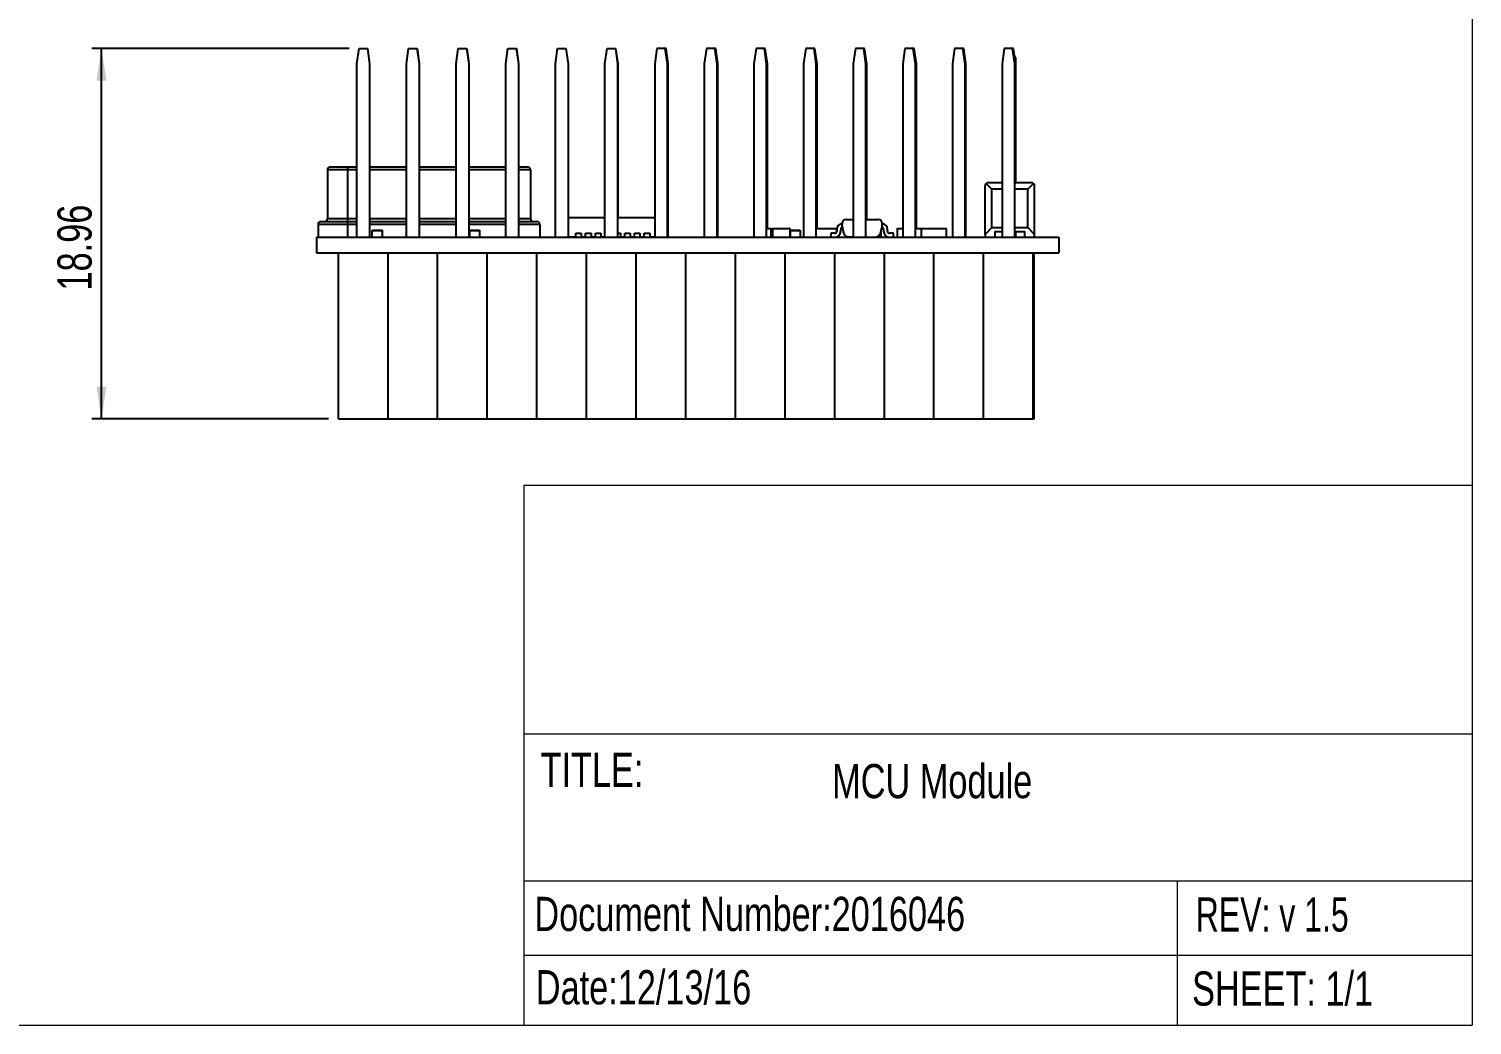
# Model space of a CAD drawing. Header units: millimetres. Extents: x 5 to 292, y 4 to 204.
# Drawn here: x 144.2 to 291.9, y 4.5 to 106.4 of the extents above; entities that cross this region are included whole.
import ezdxf

# ---------------------------------------------------------------- set-up
doc = ezdxf.new("R2010")
doc.units = ezdxf.units.MM
doc.layers.add('LAYER_1', color=179, linetype='Continuous')
doc.styles.add('SLDTEXTSTYLE0', font='TXT', dxfattribs={"width": 0.75})
doc.styles.add('SLDTEXTSTYLE1', font='TXT', dxfattribs={"width": 0.7})
doc.dimstyles.new('SLDDIMSTYLE0', dxfattribs={"dimtxt": 3.5, "dimasz": 3.302, "dimexe": 0, "dimexo": 0.0625, "dimgap": 0.875, "dimtad": 1, "dimlfac": 0.5, "dimrnd": 1e-09, "dimzin": 12, "dimdsep": 46, "dimtxsty": 'SLDTEXTSTYLE0', "dimsah": 1, "dimcen": 0.09, "dimadec": 0, "dimazin": 3, "dimtfac": 1, "dimtofl": 0, "dimtmove": 0, "dimatfit": 3, "dimfxl": 1, "dimfrac": 2, "dimtolj": 1, "dimtzin": 12, "dimarcsym": 0})

# ---------------------------------------------------------------- blocks, each defined once
blk = doc.blocks.new('_D_1')
at = {"layer": 'LAYER_1'}
for p, q in [((176.98, 104.44), (150.61, 104.44)), ((151.61, 66.52), (151.61, 104.44)), ((174.86, 66.52), (150.61, 66.52))]:
    blk.add_line(p, q, dxfattribs=at)
for points in [[(151.61, 104.44), (151.1, 101.13), (152.12, 101.13)], [(151.61, 66.52), (152.12, 69.82), (151.1, 69.82)]]:
    blk.add_solid(points, dxfattribs=at)
at = {"layer": 'LAYER_1', "insert": (147.1, 79.66), "char_height": 3.5, "attachment_point": 1, "rotation": 90, "style": 'SLDTEXTSTYLE0'}
blk.add_mtext('18.96', dxfattribs=at)

msp = doc.modelspace()

# ---------------------------------------------------------------- linework, layer by layer
at = {"color": 7, "linetype": 'Continuous', "lineweight": 18}
for p, q in [((291.92, 204.48), (291.92, 4.48)), ((194.842, 59.73), (291.92, 59.73)), ((194.842, 59.73), (194.842, 4.48)), ((291.92, 34.257), (194.842, 34.257)), ((194.842, 19.24), (291.92, 19.24)), ((261.764, 11.63), (261.764, 19.24)), ((194.842, 11.63), (291.92, 11.63)), ((261.764, 4.48), (261.764, 11.63)), ((4.92, 4.48), (291.92, 4.48))]:
    msp.add_line(p, q, dxfattribs=at)
at = {"color": 7, "linetype": 'Continuous', "lineweight": 25}
for p, q in [((177.752, 102.861), (177.975, 104.437)), ((177.975, 104.437), (178.827, 104.437)), ((178.827, 104.437), (179.05, 102.861)), ((178.827, 104.437), (178.838, 104.437)), ((178.838, 104.437), (179.061, 102.861)), ((182.832, 102.861), (183.055, 104.437)), ((183.055, 104.437), (183.907, 104.437)), ((183.907, 104.437), (183.918, 104.437)), ((183.907, 104.437), (184.13, 102.861)), ((183.918, 104.437), (184.141, 102.861)), ((187.912, 102.861), (188.135, 104.437)), ((188.135, 104.437), (188.987, 104.437)), ((188.987, 104.437), (189.21, 102.861)), ((188.987, 104.437), (188.998, 104.437)), ((188.998, 104.437), (189.221, 102.861)), ((192.992, 102.861), (193.215, 104.437)), ((193.215, 104.437), (194.067, 104.437)), ((194.067, 104.437), (194.078, 104.437)), ((194.067, 104.437), (194.29, 102.861)), ((194.078, 104.437), (194.301, 102.861)), ((198.072, 102.861), (198.295, 104.437)), ((198.295, 104.437), (199.147, 104.437)), ((199.147, 104.437), (199.158, 104.437)), ((199.147, 104.437), (199.37, 102.861)), ((199.158, 104.437), (199.381, 102.861)), ((203.152, 102.861), (203.375, 104.437)), ((203.375, 104.437), (204.227, 104.437)), ((204.227, 104.437), (204.238, 104.437)), ((204.227, 104.437), (204.45, 102.861)), ((204.238, 104.437), (204.461, 102.861)), ((208.464, 104.437), (208.241, 102.861)), ((209.316, 104.437), (208.464, 104.437)), ((209.539, 102.861), (209.316, 104.437)), ((209.403, 104.437), (209.316, 104.437)), ((209.625, 102.861), (209.403, 104.437)), ((213.544, 104.437), (213.321, 102.861)), ((214.396, 104.437), (213.544, 104.437)), ((214.619, 102.861), (214.396, 104.437)), ((214.483, 104.437), (214.396, 104.437)), ((214.705, 102.861), (214.483, 104.437)), ((218.624, 104.437), (218.401, 102.861)), ((219.476, 104.437), (218.624, 104.437)), ((219.699, 102.861), (219.476, 104.437)), ((219.563, 104.437), (219.476, 104.437)), ((219.785, 102.861), (219.563, 104.437)), ((223.704, 104.437), (223.481, 102.861)), ((224.556, 104.437), (223.704, 104.437)), ((224.779, 102.861), (224.556, 104.437)), ((224.643, 104.437), (224.556, 104.437)), ((224.865, 102.861), (224.643, 104.437)), ((228.784, 104.437), (228.561, 102.861)), ((229.636, 104.437), (228.784, 104.437)), ((229.859, 102.861), (229.636, 104.437)), ((229.723, 104.437), (229.636, 104.437)), ((229.945, 102.861), (229.723, 104.437)), ((233.864, 104.437), (233.641, 102.861)), ((234.716, 104.437), (233.864, 104.437)), ((234.803, 104.437), (234.716, 104.437)), ((234.939, 102.861), (234.716, 104.437)), ((235.025, 102.861), (234.803, 104.437)), ((238.944, 104.437), (238.721, 102.861)), ((239.796, 104.437), (238.944, 104.437)), ((239.883, 104.437), (239.796, 104.437)), ((240.019, 102.861), (239.796, 104.437)), ((240.105, 102.861), (239.883, 104.437)), ((244.024, 104.437), (243.801, 102.861)), ((244.876, 104.437), (244.024, 104.437)), ((245.099, 102.861), (244.876, 104.437)), ((244.963, 104.437), (244.876, 104.437)), ((245.226, 103.426), (244.948, 103.924)), ((245.064, 103.716), (244.963, 104.437)), ((245.226, 103.426), (245.019, 103.426)), ((245.226, 90.715), (245.226, 103.426)), ((177.752, 85.118), (177.752, 102.861)), ((179.05, 102.861), (179.05, 85.118)), ((179.061, 102.861), (179.061, 92.318)), ((182.832, 85.118), (182.832, 102.861)), ((184.13, 102.861), (184.13, 85.118)), ((184.141, 102.861), (184.141, 92.318)), ((187.912, 85.118), (187.912, 102.861)), ((189.21, 102.861), (189.21, 85.118)), ((189.221, 102.861), (189.221, 92.318)), ((192.992, 85.118), (192.992, 102.861)), ((194.29, 102.861), (194.29, 85.118)), ((194.301, 102.861), (194.301, 92.318)), ((198.072, 85.118), (198.072, 102.861)), ((199.37, 102.861), (199.37, 85.118)), ((199.381, 102.861), (199.381, 87.138)), ((203.152, 85.118), (203.152, 102.861)), ((204.45, 102.861), (204.45, 85.118)), ((204.461, 102.861), (204.461, 87.138)), ((208.241, 102.861), (208.241, 85.118)), ((209.539, 85.118), (209.539, 102.861)), ((209.625, 85.118), (209.625, 102.861)), ((213.321, 102.861), (213.321, 85.118)), ((214.619, 85.118), (214.619, 102.861)), ((214.705, 85.118), (214.705, 102.861)), ((218.401, 102.861), (218.401, 85.118)), ((219.699, 85.118), (219.699, 102.861)), ((219.785, 86.018), (219.785, 102.861)), ((223.481, 102.861), (223.481, 85.118)), ((224.779, 85.118), (224.779, 102.861)), ((224.865, 86.018), (224.865, 102.861)), ((228.561, 102.861), (228.561, 85.118)), ((229.859, 85.118), (229.859, 102.861)), ((229.945, 86.929), (229.945, 102.861)), ((233.641, 102.861), (233.641, 85.118)), ((234.939, 85.118), (234.939, 102.861)), ((235.025, 86.018), (235.025, 102.861)), ((238.721, 102.861), (238.721, 85.118)), ((240.019, 85.118), (240.019, 102.861)), ((240.105, 85.118), (240.105, 102.861)), ((243.801, 102.861), (243.801, 85.118)), ((245.099, 85.118), (245.099, 102.861)), ((176.78, 92.018), (174.73, 92.018)), ((174.73, 92.018), (174.73, 87.018)), ((175.03, 92.318), (176.78, 92.318)), ((176.78, 92.318), (177.752, 92.318)), ((176.78, 92.318), (176.78, 92.018)), ((176.78, 92.018), (176.78, 87.018)), ((179.05, 92.318), (182.832, 92.318)), ((184.13, 92.318), (187.912, 92.318)), ((189.21, 92.318), (192.992, 92.318)), ((194.29, 92.318), (195.23, 92.318)), ((195.53, 92.018), (195.53, 87.018)), ((242.056, 85.404), (242.056, 90.369)), ((242.158, 90.614), (242.747, 90.024)), ((242.402, 90.715), (243.801, 90.715)), ((245.099, 90.715), (246.791, 90.715)), ((246.445, 90.024), (247.035, 90.614)), ((247.136, 85.404), (247.136, 90.369)), ((243.801, 90.024), (242.747, 90.024)), ((242.747, 86.095), (242.747, 90.024)), ((246.445, 90.024), (245.099, 90.024)), ((246.445, 86.095), (246.445, 90.024)), ((173.78, 86.418), (173.78, 85.118)), ((176.78, 86.418), (173.78, 86.418)), ((174.08, 86.718), (176.78, 86.718)), ((174.73, 87.018), (176.78, 87.018)), ((176.78, 87.018), (176.78, 86.718)), ((176.78, 86.718), (177.752, 86.718)), ((176.78, 86.718), (176.78, 86.418)), ((176.78, 86.418), (176.78, 85.118)), ((179.05, 86.718), (182.832, 86.718)), ((179.333, 85.118), (179.333, 85.818)), ((179.333, 85.818), (180.353, 85.818)), ((179.344, 85.838), (179.344, 85.818)), ((179.344, 85.838), (180.342, 85.838)), ((180.342, 85.838), (180.342, 85.818)), ((180.353, 85.818), (180.353, 85.128)), ((184.13, 86.718), (187.912, 86.718)), ((189.21, 86.718), (192.992, 86.718)), ((189.301, 85.118), (189.301, 85.818)), ((189.301, 85.818), (190.321, 85.818)), ((189.311, 85.838), (189.311, 85.818)), ((189.311, 85.838), (190.31, 85.838)), ((190.31, 85.838), (190.31, 85.818)), ((190.321, 85.818), (190.321, 85.128)), ((194.29, 86.718), (196.18, 86.718)), ((196.48, 86.418), (196.48, 85.118)), ((199.37, 87.138), (203.152, 87.138)), ((204.45, 87.138), (208.241, 87.138)), ((219.699, 86.018), (220.115, 86.018)), ((220.125, 86.008), (220.125, 85.128)), ((220.338, 85.128), (220.338, 86.008)), ((220.348, 86.018), (222.048, 86.018)), ((222.058, 86.008), (222.058, 85.128)), ((222.126, 85.818), (223.146, 85.818)), ((222.126, 85.118), (222.126, 85.818)), ((222.136, 85.838), (222.136, 85.818)), ((222.136, 85.838), (223.135, 85.838)), ((223.135, 85.838), (223.135, 85.818)), ((223.146, 85.818), (223.146, 85.128)), ((224.779, 86.018), (226.846, 86.018)), ((226.856, 86.008), (226.856, 85.617)), ((226.883, 85.918), (226.883, 85.718)), ((227.283, 85.718), (227.283, 85.918)), ((227.427, 86.529), (227.427, 86.419)), ((227.827, 86.929), (228.561, 86.929)), ((229.859, 86.929), (231.127, 86.929)), ((231.433, 85.128), (231.433, 85.909)), ((231.527, 86.419), (231.527, 86.529)), ((231.671, 85.918), (231.671, 85.718)), ((232.071, 85.718), (232.071, 85.918)), ((233.092, 85.128), (233.092, 86.008)), ((233.102, 86.018), (233.641, 86.018)), ((234.939, 86.018), (235.562, 86.018)), ((235.552, 85.128), (235.552, 86.008)), ((235.562, 86.018), (238.062, 86.018)), ((238.072, 86.008), (238.072, 85.128)), ((242.747, 86.095), (242.056, 85.404)), ((242.747, 86.095), (243.801, 86.095)), ((243.056, 85.715), (243.801, 85.715)), ((243.056, 85.715), (243.056, 85.118)), ((245.099, 86.095), (246.445, 86.095)), ((245.099, 85.715), (246.136, 85.715)), ((245.226, 85.118), (245.226, 85.715)), ((246.136, 85.118), (246.136, 85.715)), ((247.136, 85.404), (246.445, 86.095)), ((173.61, 85.118), (173.61, 83.518)), ((173.61, 85.118), (249.61, 85.118)), ((180.353, 85.128), (180.353, 85.118)), ((190.321, 85.128), (190.321, 85.118)), ((199.37, 85.158), (200.17, 85.158)), ((199.55, 85.118), (199.55, 85.158)), ((199.83, 85.118), (199.83, 85.158)), ((200.17, 85.118), (200.17, 85.518)), ((200.17, 85.518), (200.73, 85.518)), ((200.73, 85.518), (200.73, 85.118)), ((200.73, 85.158), (201.17, 85.158)), ((201.17, 85.118), (201.17, 85.518)), ((201.17, 85.518), (201.73, 85.518)), ((201.73, 85.518), (201.73, 85.118)), ((201.73, 85.158), (202.17, 85.158)), ((202.17, 85.118), (202.17, 85.518)), ((202.17, 85.518), (202.73, 85.518)), ((202.73, 85.518), (202.73, 85.118)), ((202.73, 85.158), (203.152, 85.158)), ((204.45, 85.518), (204.73, 85.518)), ((204.73, 85.518), (204.73, 85.118)), ((204.73, 85.158), (205.17, 85.158)), ((205.17, 85.518), (205.73, 85.518)), ((205.17, 85.118), (205.17, 85.518)), ((205.73, 85.518), (205.73, 85.118)), ((205.73, 85.158), (206.17, 85.158)), ((206.17, 85.518), (206.73, 85.518)), ((206.17, 85.118), (206.17, 85.518)), ((206.73, 85.518), (206.73, 85.118)), ((206.73, 85.158), (207.17, 85.158)), ((207.17, 85.118), (207.17, 85.518)), ((207.17, 85.518), (207.73, 85.518)), ((207.73, 85.518), (207.73, 85.118)), ((207.73, 85.158), (208.241, 85.158)), ((208.07, 85.158), (208.07, 85.118)), ((223.146, 85.128), (223.146, 85.118)), ((226.683, 85.518), (226.272, 85.518)), ((226.272, 85.518), (226.272, 85.118)), ((226.856, 85.143), (226.856, 85.128)), ((228.561, 85.13), (228.011, 85.129)), ((228.333, 85.129), (228.333, 85.128)), ((228.333, 85.118), (228.333, 85.128)), ((229.859, 85.13), (230.943, 85.129)), ((230.683, 85.129), (230.683, 85.128)), ((230.683, 85.128), (230.687, 85.128)), ((230.687, 85.129), (230.687, 85.128)), ((230.697, 85.118), (230.687, 85.128)), ((230.833, 85.129), (230.833, 85.128)), ((230.833, 85.128), (231.433, 85.128)), ((230.833, 85.118), (230.833, 85.128)), ((231.373, 85.178), (231.056, 85.178)), ((231.373, 85.633), (231.373, 85.178)), ((231.433, 85.128), (231.433, 85.118)), ((232.682, 85.518), (232.271, 85.518)), ((232.682, 85.118), (232.682, 85.518)), ((242.056, 85.404), (242.056, 85.118)), ((247.136, 85.118), (247.136, 85.404)), ((249.61, 85.118), (249.61, 83.518)), ((173.61, 83.518), (249.61, 83.518)), ((175.861, 66.518), (175.861, 83.518)), ((180.941, 66.518), (180.941, 83.518)), ((186.021, 66.518), (186.021, 83.518)), ((191.101, 66.518), (191.101, 83.518)), ((196.181, 66.518), (196.181, 83.518)), ((201.261, 66.518), (201.261, 83.518)), ((206.341, 66.518), (206.341, 83.518)), ((206.35, 66.518), (206.35, 83.518)), ((211.43, 66.518), (211.43, 83.518)), ((216.51, 66.518), (216.51, 83.518)), ((221.59, 66.518), (221.59, 83.518)), ((226.67, 66.518), (226.67, 83.518)), ((231.75, 66.518), (231.75, 83.518)), ((236.83, 66.518), (236.83, 83.518)), ((241.91, 66.518), (241.91, 83.518)), ((246.99, 66.518), (246.99, 83.518)), ((247.077, 66.518), (247.077, 83.518)), ((175.861, 66.518), (180.941, 66.518)), ((180.941, 66.518), (186.021, 66.518)), ((186.021, 66.518), (191.101, 66.518)), ((191.101, 66.518), (196.181, 66.518)), ((196.181, 66.518), (201.261, 66.518)), ((201.261, 66.518), (206.341, 66.518)), ((206.341, 66.518), (206.35, 66.518)), ((206.35, 66.518), (211.43, 66.518)), ((211.43, 66.518), (216.51, 66.518)), ((216.51, 66.518), (221.59, 66.518)), ((221.59, 66.518), (226.67, 66.518)), ((226.67, 66.518), (231.75, 66.518)), ((231.75, 66.518), (236.83, 66.518)), ((236.83, 66.518), (241.91, 66.518)), ((241.91, 66.518), (246.99, 66.518)), ((246.99, 66.518), (247.077, 66.518))]:
    msp.add_line(p, q, dxfattribs=at)
at = {"color": 8, "linetype": 'Continuous', "lineweight": 25}
for p, q in [((177.752, 92.018), (176.78, 92.018)), ((182.832, 92.018), (179.05, 92.018)), ((187.912, 92.018), (184.13, 92.018)), ((192.992, 92.018), (189.21, 92.018)), ((195.53, 92.018), (194.29, 92.018)), ((176.78, 87.018), (177.752, 87.018)), ((177.752, 86.418), (176.78, 86.418)), ((179.05, 87.018), (182.832, 87.018)), ((182.832, 86.418), (179.05, 86.418)), ((184.13, 87.018), (187.912, 87.018)), ((187.912, 86.418), (184.13, 86.418)), ((189.21, 87.018), (192.992, 87.018)), ((192.992, 86.418), (189.21, 86.418)), ((194.29, 87.018), (195.53, 87.018)), ((196.48, 86.418), (194.29, 86.418)), ((228.333, 85.128), (228.561, 85.128)), ((230.687, 85.128), (230.833, 85.128))]:
    msp.add_line(p, q, dxfattribs=at)
at = {"color": 7, "linetype": 'Continuous', "lineweight": 25}
for centre, radius, start, end in [((175.03, 92.018), 0.3, 90, 180), ((195.23, 92.018), 0.3, 0, 90), ((242.402, 90.369), 0.345, 135, 180), ((242.402, 90.369), 0.345, 90, 135), ((246.791, 90.369), 0.345, 45, 90), ((246.791, 90.369), 0.345, 0, 45), ((174.08, 86.418), 0.3, 90, 180), ((174.43, 87.018), 0.3, 270, 0), ((195.83, 87.018), 0.3, 180, 270), ((196.18, 86.418), 0.3, 0, 90), ((220.115, 86.008), 0.01, 0, 90), ((220.348, 86.008), 0.01, 90, 180), ((222.048, 86.008), 0.01, 0, 90), ((226.683, 85.718), 0.6, 270, 360), ((226.683, 85.718), 0.2, 270, 0), ((226.846, 86.008), 0.01, 0, 90), ((227.483, 85.918), 0.6, 95.38011, 180), ((227.483, 85.918), 0.2, 89.96342, 180), ((227.827, 86.529), 0.4, 90, 180), ((231.127, 86.529), 0.4, 0, 90), ((231.471, 85.918), 0.2, 0, 90.03672), ((231.471, 85.918), 0.6, 0, 84.61989), ((232.271, 85.718), 0.6, 180, 270), ((232.271, 85.718), 0.2, 180, 270), ((233.102, 86.008), 0.01, 90, 180), ((235.562, 86.008), 0.01, 90, 180), ((238.062, 86.008), 0.01, 0, 90), ((180.343, 85.128), 0.01, 270, 0), ((190.311, 85.128), 0.01, 270, 0), ((220.115, 85.128), 0.01, 270, 0), ((220.348, 85.128), 0.01, 180, 270), ((222.048, 85.128), 0.01, 270, 0), ((223.136, 85.128), 0.01, 270, 0), ((226.846, 85.128), 0.01, 270, 0), ((230.693, 85.128), 0.01, 180.01935, 269.93797), ((233.102, 85.128), 0.01, 180, 270), ((235.562, 85.128), 0.01, 180, 270), ((238.062, 85.128), 0.01, 270, 0)]:
    msp.add_arc(centre, radius, start, end, dxfattribs=at)
for points, knots in [([(228.011, 85.129), (227.955, 85.148), (227.842, 85.186), (227.698, 85.329), (227.577, 85.596), (227.51, 85.973), (227.455, 86.27), (227.427, 86.419)], [0, 0, 0, 0, 0.1172519, 0.2351744, 0.3943495, 0.6961832, 1, 1, 1, 1]), ([(231.527, 86.419), (231.495, 86.244), (231.447, 85.98), (231.379, 85.628), (231.297, 85.4), (231.168, 85.231), (231.043, 85.157), (230.964, 85.135), (230.943, 85.129)], [0, 0, 0, 0, 0.3568818, 0.5378324, 0.7170923, 0.8363055, 0.9562007, 1, 1, 1, 1])]:
    msp.add_open_spline(points, degree=3, knots=knots, dxfattribs=at)

# ---------------------------------------------------------------- texts
at = {"layer": 'LAYER_1', "char_height": 3.5, "attachment_point": 1}
for s, insert, style in [('TITLE:', (196.554, 32.358), 'SLDTEXTSTYLE0'), ('MCU Module', (226.408, 31.204), 'SLDTEXTSTYLE0'), ('Document Number:2016046', (195.922, 17.612), 'SLDTEXTSTYLE0'), ('REV: v 1.5', (263.626, 17.552), 'SLDTEXTSTYLE1'), ('Date:12/13/16', (196.07, 10.106), 'SLDTEXTSTYLE0'), ('SHEET: 1/1', (263.251, 9.971), 'SLDTEXTSTYLE0')]:
    msp.add_mtext(s, dxfattribs=dict(at, insert=insert, style=style))

# ---------------------------------------------------------------- dimensions: what is measured, and where the dimension line sits
at = {"layer": 'LAYER_1'}
dim = msp.add_linear_dim(base=(151.61, 104.437), p1=(175.861, 66.518), p2=(177.975, 104.437), angle=90, dimstyle='SLDDIMSTYLE0', dxfattribs=at)
dim.commit()
dim.dimension.update_dxf_attribs({"geometry": '_D_1', "text_midpoint": (151.61, 85.477), "dimtype": 160})

doc.saveas('drawing.dxf')
